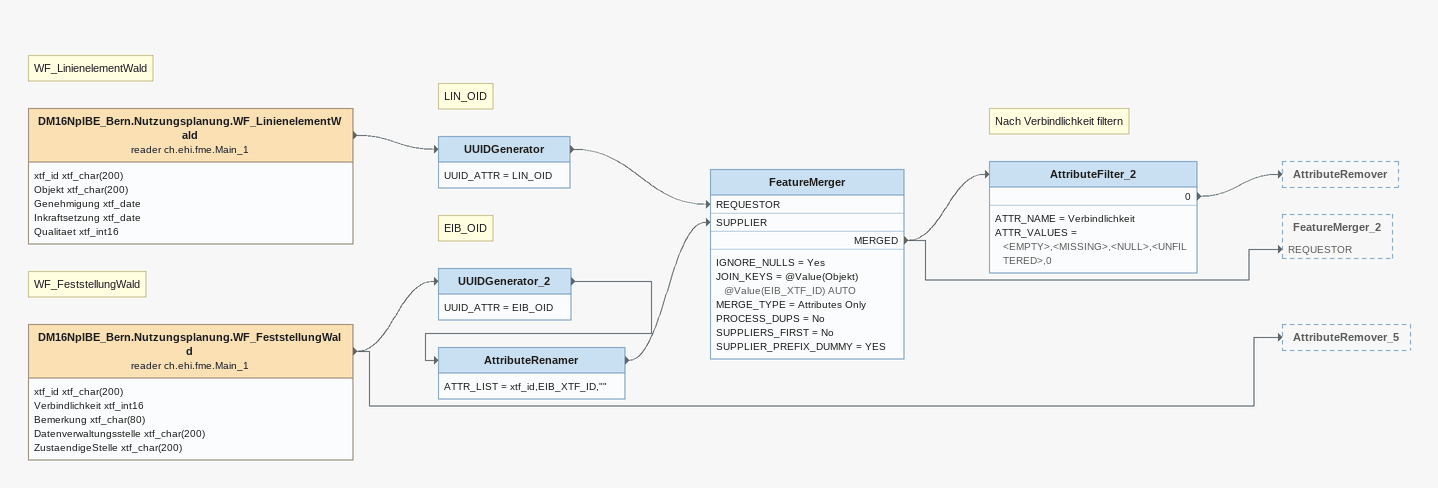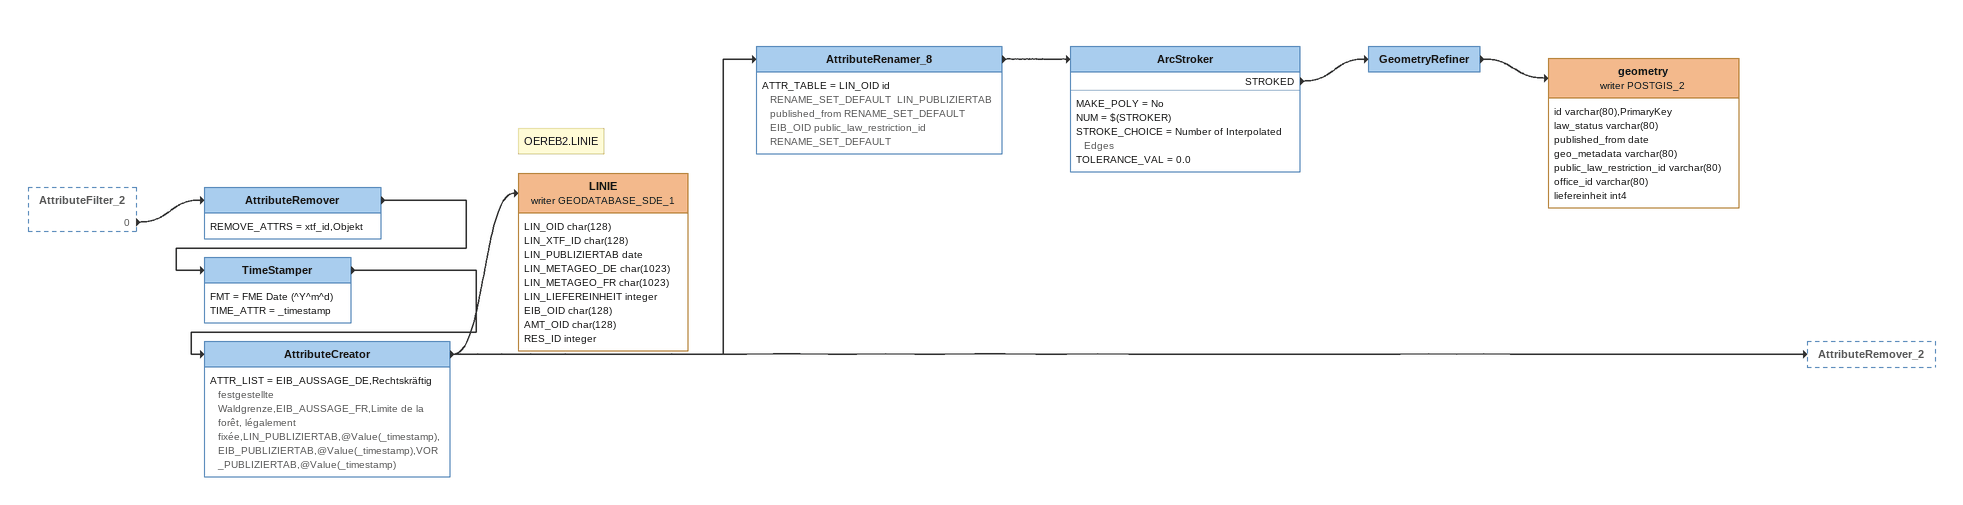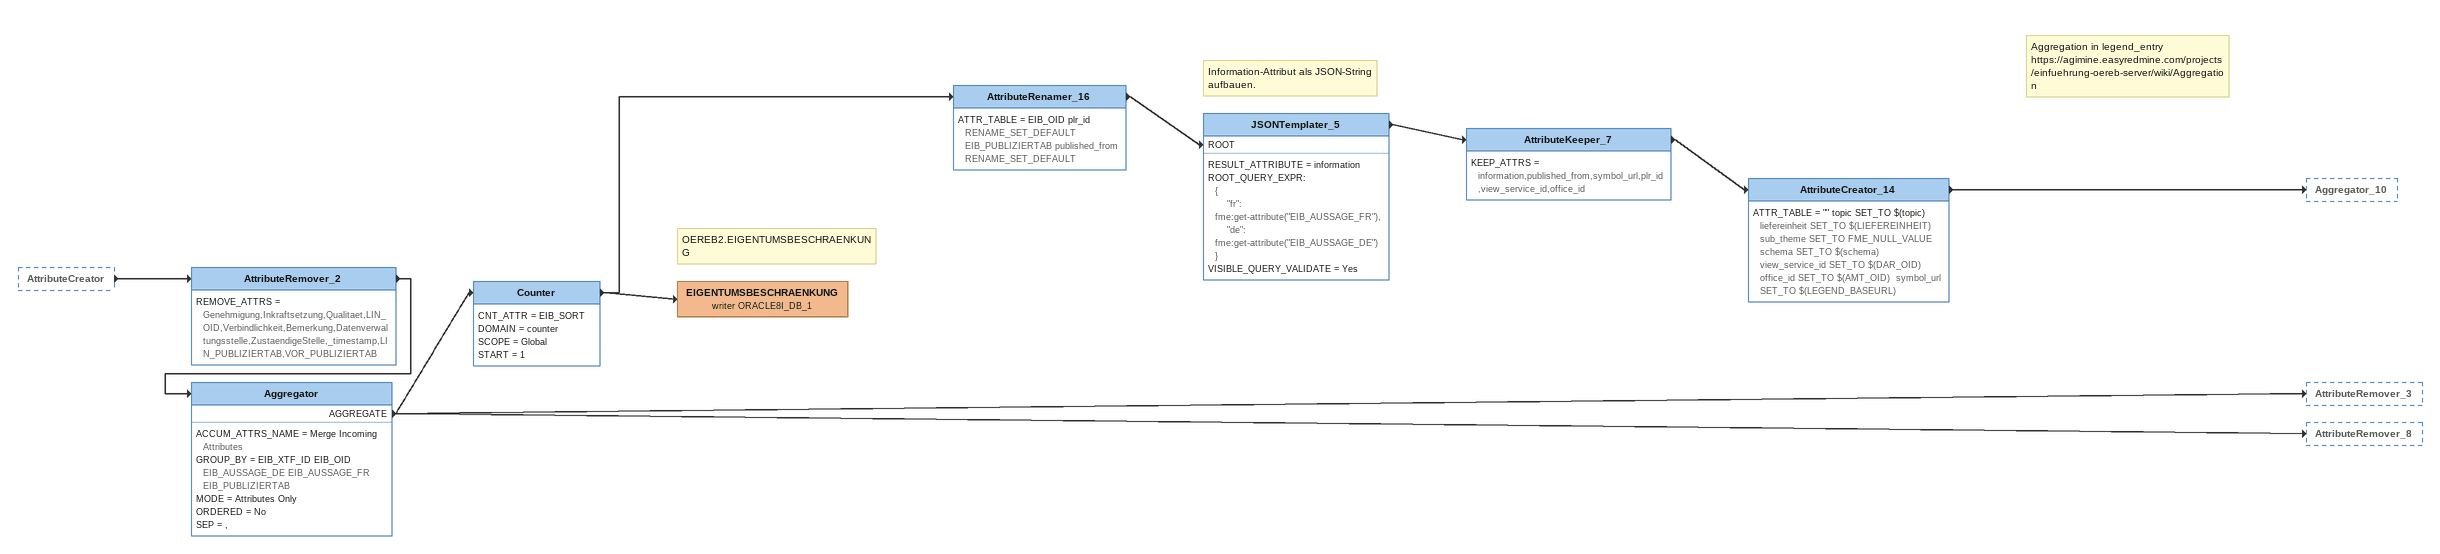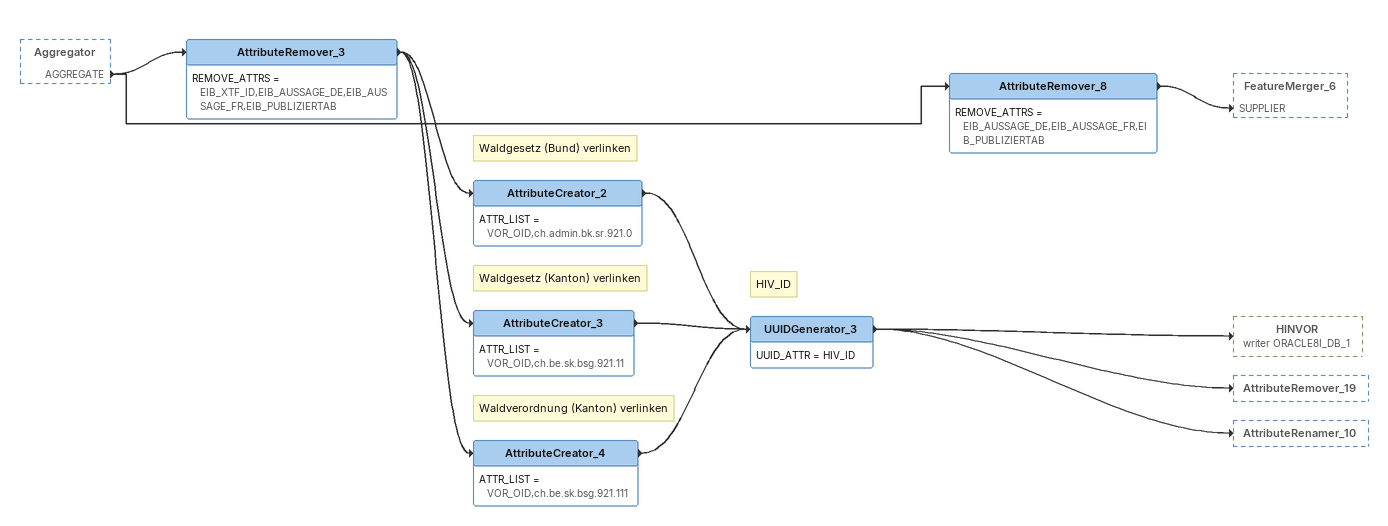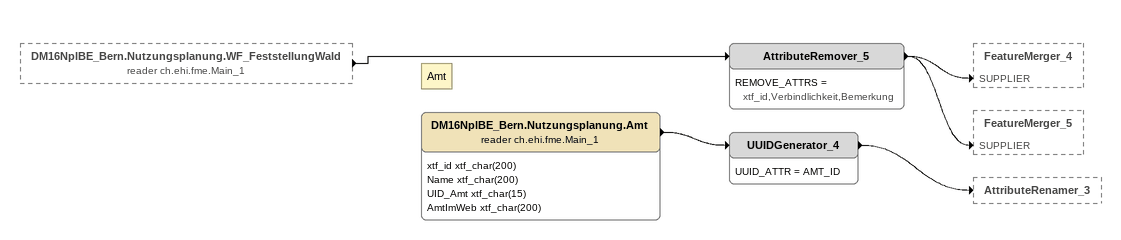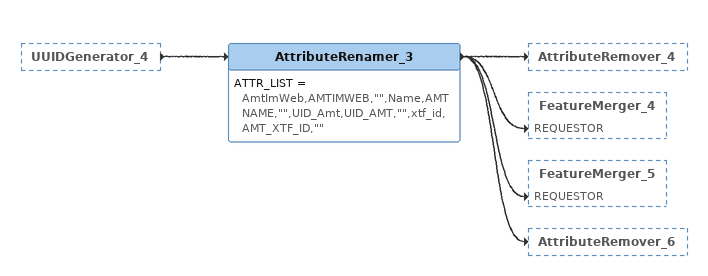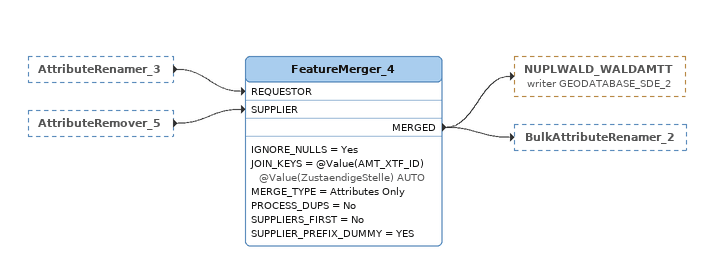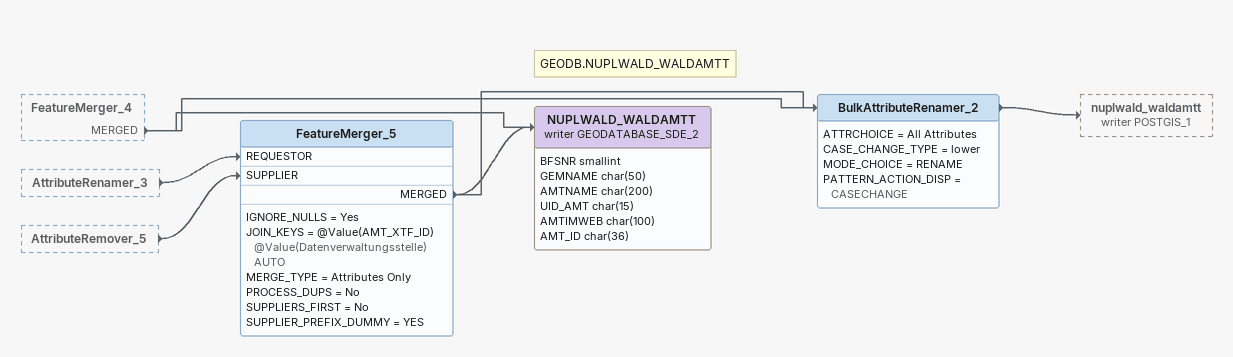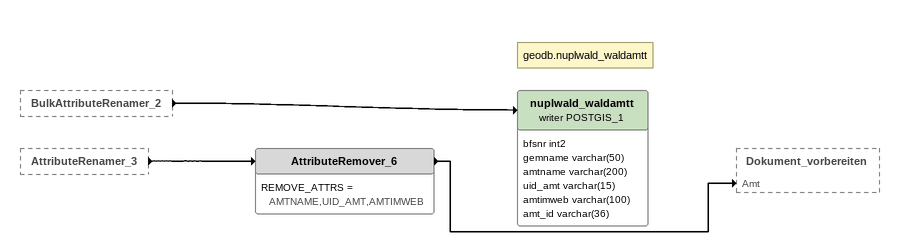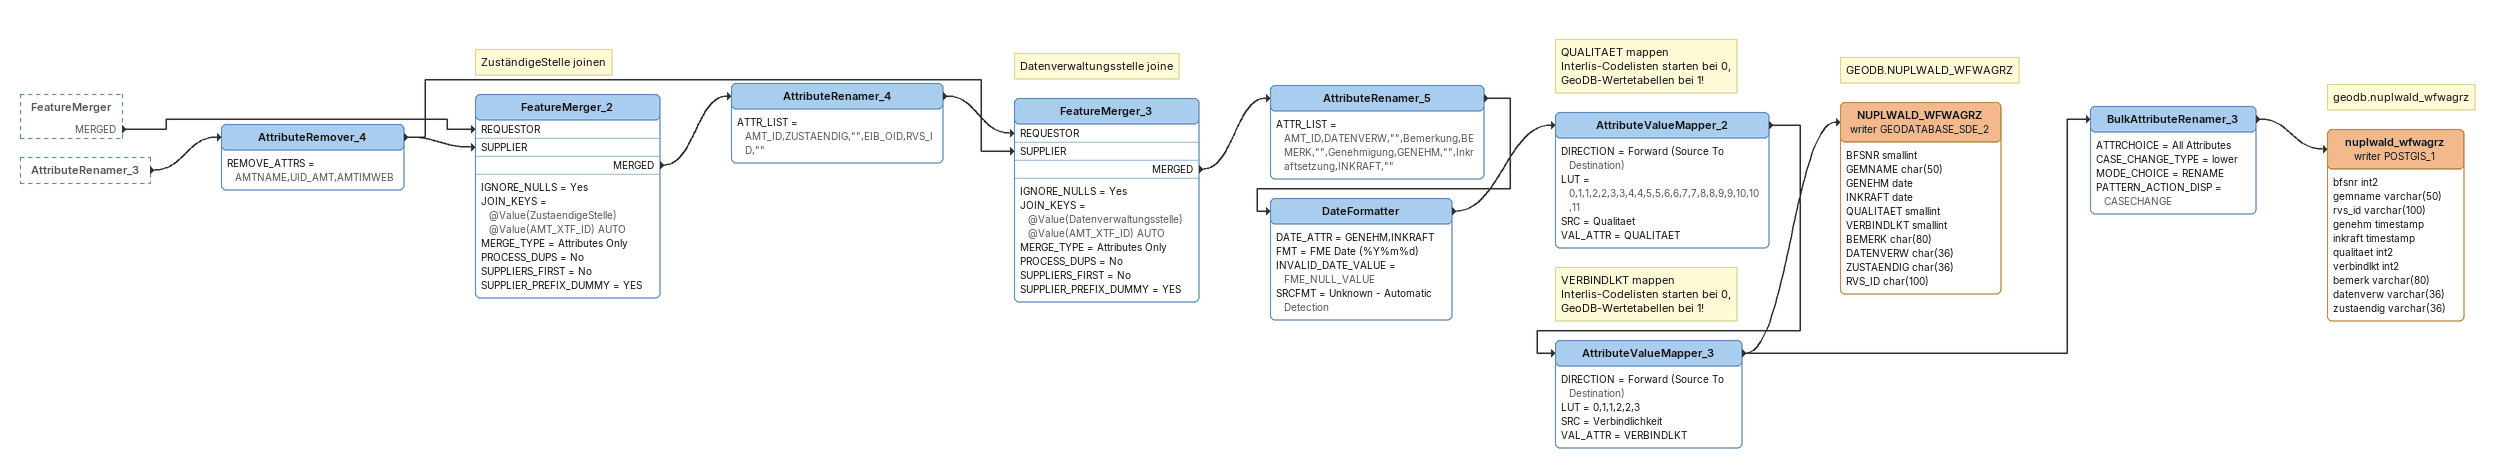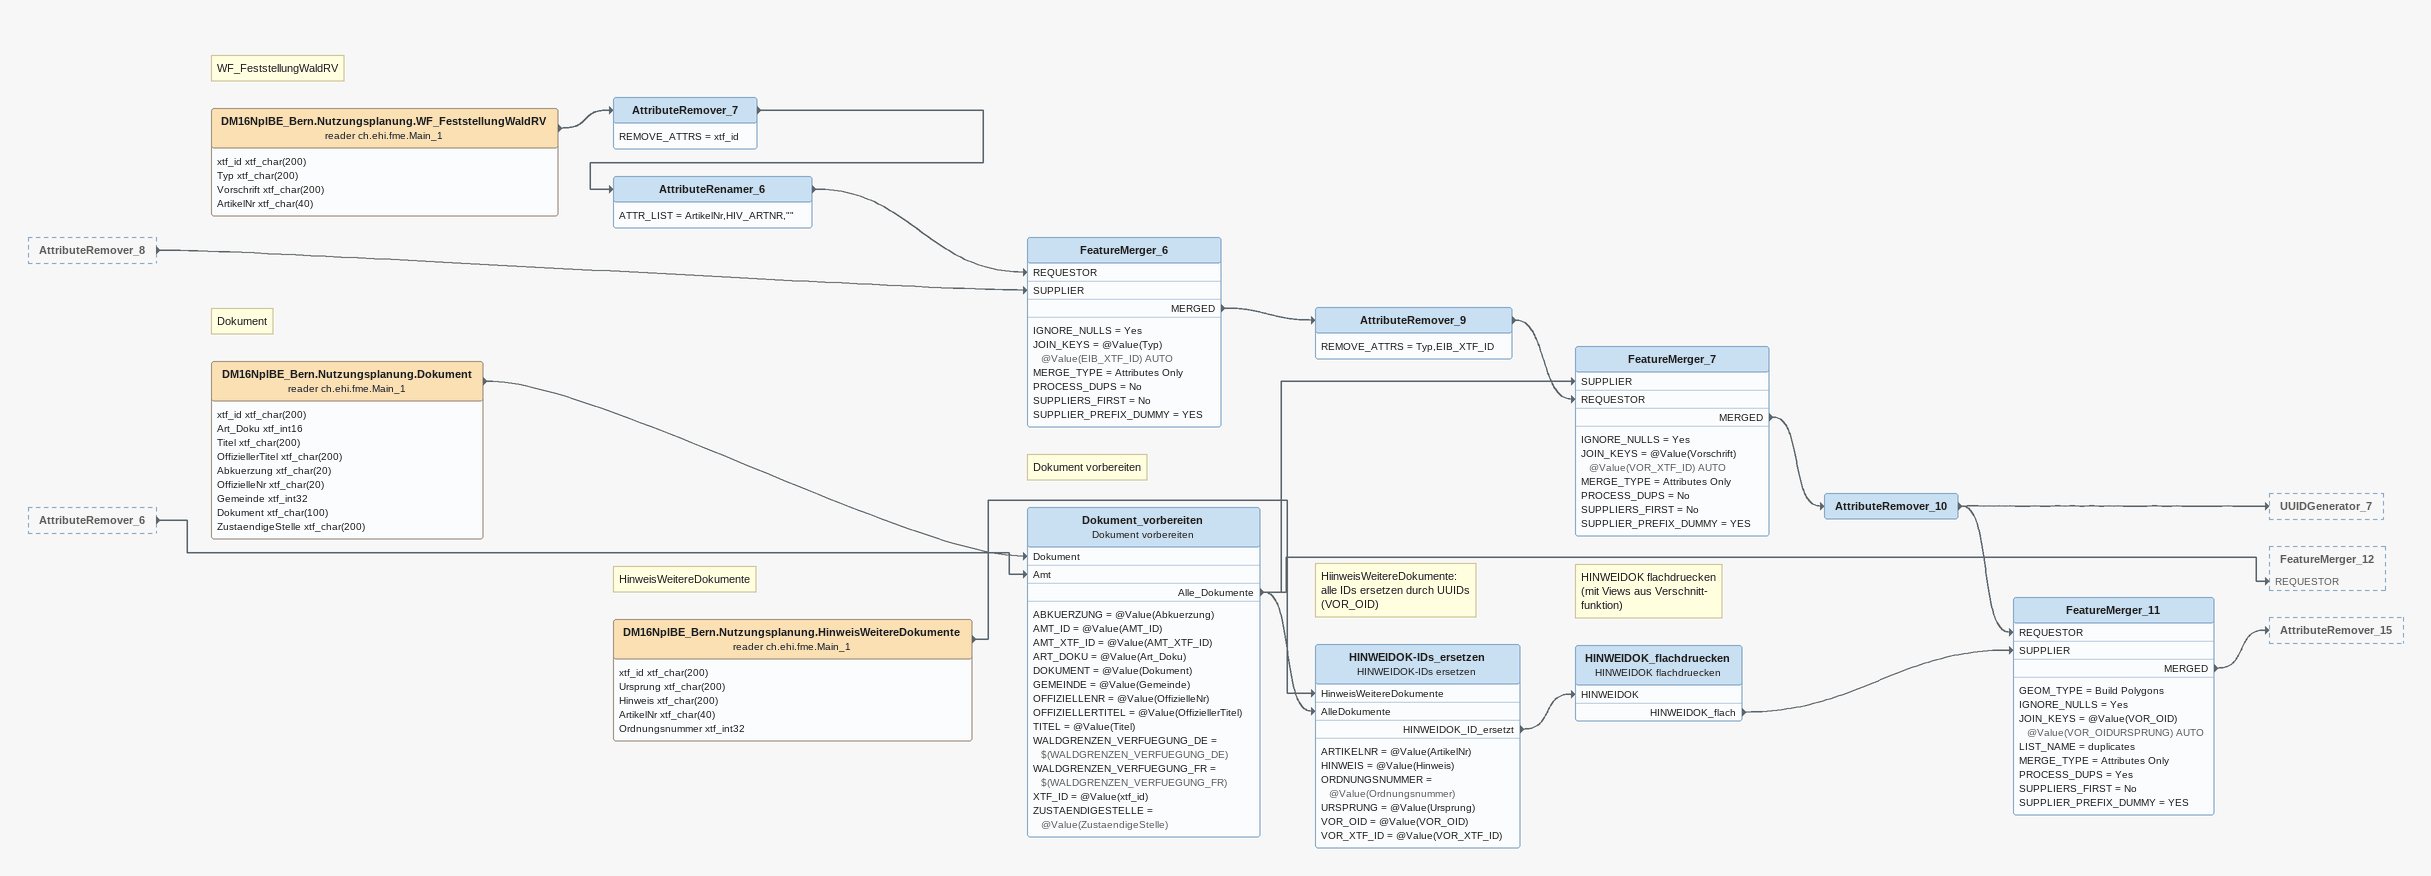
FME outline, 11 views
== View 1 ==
Note: WF_LinienelementWald
DM16NplBE_Bern.Nutzungsplanung.WF_LinienelementWald (reader ch.ehi.fme.Main_1)
    attributes: xtf_id xtf_char(200), Objekt xtf_char(200), Genehmigung xtf_date, Inkraftsetzung xtf_date, Qualitaet xtf_int16
    -> UUIDGenerator
Note: LIN_OID
UUIDGenerator
    UUID_ATTR = LIN_OID
    -> FeatureMerger [REQUESTOR]
Note: WF_FeststellungWald
DM16NplBE_Bern.Nutzungsplanung.WF_FeststellungWald (reader ch.ehi.fme.Main_1)
    attributes: xtf_id xtf_char(200), Verbindlichkeit xtf_int16, Bemerkung xtf_char(80), Datenverwaltungsstelle xtf_char(200), ZustaendigeStelle xtf_char(200)
    -> UUIDGenerator_2
    -> AttributeRemover_5
Note: EIB_OID
UUIDGenerator_2
    UUID_ATTR = EIB_OID
    -> AttributeRenamer
AttributeRenamer
    ATTR_LIST = xtf_id,EIB_XTF_ID,""
    -> FeatureMerger [SUPPLIER]
FeatureMerger
    IGNORE_NULLS = Yes
    JOIN_KEYS = @Value(Objekt) @Value(EIB_XTF_ID) AUTO
    MERGE_TYPE = Attributes Only
    PROCESS_DUPS = No
    SUPPLIERS_FIRST = No
    SUPPLIER_PREFIX_DUMMY = YES
    MERGED -> AttributeFilter_2
    MERGED -> FeatureMerger_2 [REQUESTOR]
Note: Nach Verbindlichkeit filtern
AttributeFilter_2
    ATTR_NAME = Verbindlichkeit
    ATTR_VALUES = <EMPTY>,<MISSING>,<NULL>,<UNFILTERED>,0
    0 -> AttributeRemover

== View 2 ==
AttributeFilter_2 [outside]
    0 -> AttributeRemover
AttributeRemover
    REMOVE_ATTRS = xtf_id,Objekt
    -> TimeStamper
TimeStamper
    FMT = FME Date (^Y^m^d)
    TIME_ATTR = _timestamp
    -> AttributeCreator
AttributeCreator
    ATTR_LIST = EIB_AUSSAGE_DE,Rechtskräftig festgestellte Waldgrenze,EIB_AUSSAGE_FR,Limite de la forêt, légalement fixée,LIN_PUBLIZIERTAB,@Value(_timestamp),EIB_PUBLIZIERTAB,@Value(_timestamp),VOR_PUBLIZIERTAB,@Value(_timestamp)
    -> LINIE (writer GEODATABASE_SDE_1)
    -> AttributeRemover_2
    -> AttributeRenamer_8
AttributeRenamer_8
    ATTR_TABLE = LIN_OID id RENAME_SET_DEFAULT  LIN_PUBLIZIERTAB published_from RENAME_SET_DEFAULT  EIB_OID public_law_restriction_id RENAME_SET_DEFAULT
    -> ArcStroker
ArcStroker
    MAKE_POLY = No
    NUM = $(STROKER)
    STROKE_CHOICE = Number of Interpolated Edges
    TOLERANCE_VAL = 0.0
    STROKED -> GeometryRefiner
GeometryRefiner
    -> geometry (writer POSTGIS_2)
geometry (writer POSTGIS_2)
    attributes: id varchar(80),PrimaryKey, law_status varchar(80), published_from date, geo_metadata varchar(80), public_law_restriction_id varchar(80), office_id varchar(80), liefereinheit int4
Note: OEREB2.LINIE
LINIE (writer GEODATABASE_SDE_1)
    attributes: LIN_OID char(128), LIN_XTF_ID char(128), LIN_PUBLIZIERTAB date, LIN_METAGEO_DE char(1023), LIN_METAGEO_FR char(1023), LIN_LIEFEREINHEIT integer, EIB_OID char(128), AMT_OID char(128), RES_ID integer

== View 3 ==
AttributeCreator [outside]
    -> AttributeRemover_2
AttributeRemover_2
    REMOVE_ATTRS = Genehmigung,Inkraftsetzung,Qualitaet,LIN_OID,Verbindlichkeit,Bemerkung,Datenverwaltungsstelle,ZustaendigeStelle,_timestamp,LIN_PUBLIZIERTAB,VOR_PUBLIZIERTAB
    -> Aggregator
Aggregator
    ACCUM_ATTRS_NAME = Merge Incoming Attributes
    GROUP_BY = EIB_XTF_ID EIB_OID EIB_AUSSAGE_DE EIB_AUSSAGE_FR EIB_PUBLIZIERTAB
    MODE = Attributes Only
    ORDERED = No
    SEP = ,
    AGGREGATE -> AttributeRemover_3
    AGGREGATE -> AttributeRemover_8
    AGGREGATE -> Counter
Counter
    CNT_ATTR = EIB_SORT
    DOMAIN = counter
    SCOPE = Global
    START = 1
    -> EIGENTUMSBESCHRAENKUNG (writer ORACLE8I_DB_1)
    -> AttributeRenamer_16
AttributeRenamer_16
    ATTR_TABLE = EIB_OID plr_id RENAME_SET_DEFAULT  EIB_PUBLIZIERTAB published_from RENAME_SET_DEFAULT
    -> JSONTemplater_5 [ROOT]
Note: Information-Attribut als JSON-String / aufbauen.
JSONTemplater_5
    RESULT_ATTRIBUTE = information
    ROOT_QUERY_EXPR:
      {
          "fr": fme:get-attribute("EIB_AUSSAGE_FR"),
          "de": fme:get-attribute("EIB_AUSSAGE_DE")
      }
    VISIBLE_QUERY_VALIDATE = Yes
    -> AttributeKeeper_7
AttributeKeeper_7
    KEEP_ATTRS = information,published_from,symbol_url,plr_id,view_service_id,office_id
    -> AttributeCreator_14
Note: Aggregation in legend_entry / https://agimine.easyredmine.com/projects/einfuehrung-oereb-server/wiki/Aggregation
AttributeCreator_14
    ATTR_TABLE = "" topic SET_TO $(topic)  liefereinheit SET_TO $(LIEFEREINHEIT)  sub_theme SET_TO FME_NULL_VALUE  schema SET_TO $(schema)  view_service_id SET_TO $(DAR_OID)  office_id SET_TO $(AMT_OID)  symbol_url SET_TO $(LEGEND_BASEURL)
    -> Aggregator_10
Note: OEREB2.EIGENTUMSBESCHRAENKUNG
EIGENTUMSBESCHRAENKUNG (writer ORACLE8I_DB_1)

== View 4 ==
Aggregator [outside]
    AGGREGATE -> AttributeRemover_3
    AGGREGATE -> AttributeRemover_8
AttributeRemover_3
    REMOVE_ATTRS = EIB_XTF_ID,EIB_AUSSAGE_DE,EIB_AUSSAGE_FR,EIB_PUBLIZIERTAB
    -> AttributeCreator_2
    -> AttributeCreator_3
    -> AttributeCreator_4
Note: Waldgesetz (Bund) verlinken
AttributeCreator_2
    ATTR_LIST = VOR_OID,ch.admin.bk.sr.921.0
    -> UUIDGenerator_3
Note: Waldgesetz (Kanton) verlinken
AttributeCreator_3
    ATTR_LIST = VOR_OID,ch.be.sk.bsg.921.11
    -> UUIDGenerator_3
Note: Waldverordnung (Kanton) verlinken
AttributeCreator_4
    ATTR_LIST = VOR_OID,ch.be.sk.bsg.921.111
    -> UUIDGenerator_3
Note: HIV_ID
UUIDGenerator_3
    UUID_ATTR = HIV_ID
    -> HINVOR (writer ORACLE8I_DB_1)
    -> AttributeRemover_19
    -> AttributeRenamer_10
AttributeRemover_8
    REMOVE_ATTRS = EIB_AUSSAGE_DE,EIB_AUSSAGE_FR,EIB_PUBLIZIERTAB
    -> FeatureMerger_6 [SUPPLIER]

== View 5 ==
DM16NplBE_Bern.Nutzungsplanung.WF_FeststellungWald (reader ch.ehi.fme.Main_1) [outside]
    -> AttributeRemover_5
AttributeRemover_5
    REMOVE_ATTRS = xtf_id,Verbindlichkeit,Bemerkung
    -> FeatureMerger_4 [SUPPLIER]
    -> FeatureMerger_5 [SUPPLIER]
Note: Amt
DM16NplBE_Bern.Nutzungsplanung.Amt (reader ch.ehi.fme.Main_1)
    attributes: xtf_id xtf_char(200), Name xtf_char(200), UID_Amt xtf_char(15), AmtImWeb xtf_char(200)
    -> UUIDGenerator_4
UUIDGenerator_4
    UUID_ATTR = AMT_ID
    -> AttributeRenamer_3

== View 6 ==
UUIDGenerator_4 [outside]
    -> AttributeRenamer_3
AttributeRenamer_3
    ATTR_LIST = AmtImWeb,AMTIMWEB,"",Name,AMTNAME,"",UID_Amt,UID_AMT,"",xtf_id,AMT_XTF_ID,""
    -> AttributeRemover_4
    -> FeatureMerger_4 [REQUESTOR]
    -> FeatureMerger_5 [REQUESTOR]
    -> AttributeRemover_6

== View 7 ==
AttributeRenamer_3 [outside]
    -> FeatureMerger_4 [REQUESTOR]
AttributeRemover_5 [outside]
    -> FeatureMerger_4 [SUPPLIER]
FeatureMerger_4
    IGNORE_NULLS = Yes
    JOIN_KEYS = @Value(AMT_XTF_ID) @Value(ZustaendigeStelle) AUTO
    MERGE_TYPE = Attributes Only
    PROCESS_DUPS = No
    SUPPLIERS_FIRST = No
    SUPPLIER_PREFIX_DUMMY = YES
    MERGED -> NUPLWALD_WALDAMTT (writer GEODATABASE_SDE_2)
    MERGED -> BulkAttributeRenamer_2

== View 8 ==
FeatureMerger_4 [outside]
    MERGED -> NUPLWALD_WALDAMTT (writer GEODATABASE_SDE_2)
    MERGED -> BulkAttributeRenamer_2
AttributeRenamer_3 [outside]
    -> FeatureMerger_5 [REQUESTOR]
AttributeRemover_5 [outside]
    -> FeatureMerger_5 [SUPPLIER]
FeatureMerger_5
    IGNORE_NULLS = Yes
    JOIN_KEYS = @Value(AMT_XTF_ID) @Value(Datenverwaltungsstelle) AUTO
    MERGE_TYPE = Attributes Only
    PROCESS_DUPS = No
    SUPPLIERS_FIRST = No
    SUPPLIER_PREFIX_DUMMY = YES
    MERGED -> NUPLWALD_WALDAMTT (writer GEODATABASE_SDE_2)
    MERGED -> BulkAttributeRenamer_2
Note: GEODB.NUPLWALD_WALDAMTT
NUPLWALD_WALDAMTT (writer GEODATABASE_SDE_2)
    attributes: BFSNR smallint, GEMNAME char(50), AMTNAME char(200), UID_AMT char(15), AMTIMWEB char(100), AMT_ID char(36)
BulkAttributeRenamer_2
    ATTRCHOICE = All Attributes
    CASE_CHANGE_TYPE = lower
    MODE_CHOICE = RENAME
    PATTERN_ACTION_DISP = CASECHANGE
    -> nuplwald_waldamtt (writer POSTGIS_1)

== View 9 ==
BulkAttributeRenamer_2 [outside]
    -> nuplwald_waldamtt (writer POSTGIS_1)
AttributeRenamer_3 [outside]
    -> AttributeRemover_6
Note: geodb.nuplwald_waldamtt
nuplwald_waldamtt (writer POSTGIS_1)
    attributes: bfsnr int2, gemname varchar(50), amtname varchar(200), uid_amt varchar(15), amtimweb varchar(100), amt_id varchar(36)
AttributeRemover_6
    REMOVE_ATTRS = AMTNAME,UID_AMT,AMTIMWEB
    -> Dokument_vorbereiten [Amt]

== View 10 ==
FeatureMerger [outside]
    MERGED -> FeatureMerger_2 [REQUESTOR]
AttributeRenamer_3 [outside]
    -> AttributeRemover_4
AttributeRemover_4
    REMOVE_ATTRS = AMTNAME,UID_AMT,AMTIMWEB
    -> FeatureMerger_2 [SUPPLIER]
    -> FeatureMerger_3 [SUPPLIER]
Note: ZuständigeStelle joinen
FeatureMerger_2
    IGNORE_NULLS = Yes
    JOIN_KEYS = @Value(ZustaendigeStelle) @Value(AMT_XTF_ID) AUTO
    MERGE_TYPE = Attributes Only
    PROCESS_DUPS = No
    SUPPLIERS_FIRST = No
    SUPPLIER_PREFIX_DUMMY = YES
    MERGED -> AttributeRenamer_4
AttributeRenamer_4
    ATTR_LIST = AMT_ID,ZUSTAENDIG,"",EIB_OID,RVS_ID,""
    -> FeatureMerger_3 [REQUESTOR]
Note: Datenverwaltungsstelle joine
FeatureMerger_3
    IGNORE_NULLS = Yes
    JOIN_KEYS = @Value(Datenverwaltungsstelle) @Value(AMT_XTF_ID) AUTO
    MERGE_TYPE = Attributes Only
    PROCESS_DUPS = No
    SUPPLIERS_FIRST = No
    SUPPLIER_PREFIX_DUMMY = YES
    MERGED -> AttributeRenamer_5
AttributeRenamer_5
    ATTR_LIST = AMT_ID,DATENVERW,"",Bemerkung,BEMERK,"",Genehmigung,GENEHM,"",Inkraftsetzung,INKRAFT,""
    -> DateFormatter
DateFormatter
    DATE_ATTR = GENEHM,INKRAFT
    FMT = FME Date (%Y%m%d)
    INVALID_DATE_VALUE = FME_NULL_VALUE
    SRCFMT = Unknown - Automatic Detection
    -> AttributeValueMapper_2
Note: QUALITAET mappen / Interlis-Codelisten starten bei 0, / GeoDB-Wertetabellen bei 1!
AttributeValueMapper_2
    DIRECTION = Forward (Source To Destination)
    LUT = 0,1,1,2,2,3,3,4,4,5,5,6,6,7,7,8,8,9,9,10,10,11
    SRC = Qualitaet
    VAL_ATTR = QUALITAET
    -> AttributeValueMapper_3
Note: VERBINDLKT mappen / Interlis-Codelisten starten bei 0, / GeoDB-Wertetabellen bei 1!
AttributeValueMapper_3
    DIRECTION = Forward (Source To Destination)
    LUT = 0,1,1,2,2,3
    SRC = Verbindlichkeit
    VAL_ATTR = VERBINDLKT
    -> NUPLWALD_WFWAGRZ (writer GEODATABASE_SDE_2)
    -> BulkAttributeRenamer_3
Note: GEODB.NUPLWALD_WFWAGRZ
NUPLWALD_WFWAGRZ (writer GEODATABASE_SDE_2)
    attributes: BFSNR smallint, GEMNAME char(50), GENEHM date, INKRAFT date, QUALITAET smallint, VERBINDLKT smallint, BEMERK char(80), DATENVERW char(36), ZUSTAENDIG char(36), RVS_ID char(100)
BulkAttributeRenamer_3
    ATTRCHOICE = All Attributes
    CASE_CHANGE_TYPE = lower
    MODE_CHOICE = RENAME
    PATTERN_ACTION_DISP = CASECHANGE
    -> nuplwald_wfwagrz (writer POSTGIS_1)
Note: geodb.nuplwald_wfwagrz
nuplwald_wfwagrz (writer POSTGIS_1)
    attributes: bfsnr int2, gemname varchar(50), rvs_id varchar(100), genehm timestamp, inkraft timestamp, qualitaet int2, verbindlkt int2, bemerk varchar(80), datenverw varchar(36), zustaendig varchar(36)

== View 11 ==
AttributeRemover_8 [outside]
    -> FeatureMerger_6 [SUPPLIER]
AttributeRemover_6 [outside]
    -> Dokument_vorbereiten [Amt]
Note: WF_FeststellungWaldRV
DM16NplBE_Bern.Nutzungsplanung.WF_FeststellungWaldRV (reader ch.ehi.fme.Main_1)
    attributes: xtf_id xtf_char(200), Typ xtf_char(200), Vorschrift xtf_char(200), ArtikelNr xtf_char(40)
    -> AttributeRemover_7
AttributeRemover_7
    REMOVE_ATTRS = xtf_id
    -> AttributeRenamer_6
AttributeRenamer_6
    ATTR_LIST = ArtikelNr,HIV_ARTNR,""
    -> FeatureMerger_6 [REQUESTOR]
FeatureMerger_6
    IGNORE_NULLS = Yes
    JOIN_KEYS = @Value(Typ) @Value(EIB_XTF_ID) AUTO
    MERGE_TYPE = Attributes Only
    PROCESS_DUPS = No
    SUPPLIERS_FIRST = No
    SUPPLIER_PREFIX_DUMMY = YES
    MERGED -> AttributeRemover_9
AttributeRemover_9
    REMOVE_ATTRS = Typ,EIB_XTF_ID
    -> FeatureMerger_7 [REQUESTOR]
Note: Dokument
DM16NplBE_Bern.Nutzungsplanung.Dokument (reader ch.ehi.fme.Main_1)
    attributes: xtf_id xtf_char(200), Art_Doku xtf_int16, Titel xtf_char(200), OffiziellerTitel xtf_char(200), Abkuerzung xtf_char(20), OffizielleNr xtf_char(20), Gemeinde xtf_int32, Dokument xtf_char(100), ZustaendigeStelle xtf_char(200)
    -> Dokument_vorbereiten [Dokument]
Note: Dokument vorbereiten
Dokument_vorbereiten: Dokument vorbereiten
    ABKUERZUNG = @Value(Abkuerzung)
    AMT_ID = @Value(AMT_ID)
    AMT_XTF_ID = @Value(AMT_XTF_ID)
    ART_DOKU = @Value(Art_Doku)
    DOKUMENT = @Value(Dokument)
    GEMEINDE = @Value(Gemeinde)
    OFFIZIELLENR = @Value(OffizielleNr)
    OFFIZIELLERTITEL = @Value(OffiziellerTitel)
    TITEL = @Value(Titel)
    WALDGRENZEN_VERFUEGUNG_DE = $(WALDGRENZEN_VERFUEGUNG_DE)
    WALDGRENZEN_VERFUEGUNG_FR = $(WALDGRENZEN_VERFUEGUNG_FR)
    XTF_ID = @Value(xtf_id)
    ZUSTAENDIGESTELLE = @Value(ZustaendigeStelle)
    Alle_Dokumente -> FeatureMerger_7 [SUPPLIER]
    Alle_Dokumente -> HINWEIDOK-IDs_ersetzen [AlleDokumente]
    Alle_Dokumente -> FeatureMerger_12 [REQUESTOR]
FeatureMerger_7
    IGNORE_NULLS = Yes
    JOIN_KEYS = @Value(Vorschrift) @Value(VOR_XTF_ID) AUTO
    MERGE_TYPE = Attributes Only
    PROCESS_DUPS = No
    SUPPLIERS_FIRST = No
    SUPPLIER_PREFIX_DUMMY = YES
    MERGED -> AttributeRemover_10
AttributeRemover_10
    -> FeatureMerger_11 [REQUESTOR]
    -> UUIDGenerator_7
Note: HinweisWeitereDokumente
DM16NplBE_Bern.Nutzungsplanung.HinweisWeitereDokumente (reader ch.ehi.fme.Main_1)
    attributes: xtf_id xtf_char(200), Ursprung xtf_char(200), Hinweis xtf_char(200), ArtikelNr xtf_char(40), Ordnungsnummer xtf_int32
    -> HINWEIDOK-IDs_ersetzen [HinweisWeitereDokumente]
Note: HiinweisWeitereDokumente: / alle IDs ersetzen durch UUIDs / (VOR_OID)
HINWEIDOK-IDs_ersetzen: HINWEIDOK-IDs ersetzen
    ARTIKELNR = @Value(ArtikelNr)
    HINWEIS = @Value(Hinweis)
    ORDNUNGSNUMMER = @Value(Ordnungsnummer)
    URSPRUNG = @Value(Ursprung)
    VOR_OID = @Value(VOR_OID)
    VOR_XTF_ID = @Value(VOR_XTF_ID)
    HINWEIDOK_ID_ersetzt -> HINWEIDOK_flachdruecken [HINWEIDOK]
Note: HINWEIDOK flachdruecken / (mit Views aus Verschnitt- / funktion)
HINWEIDOK_flachdruecken: HINWEIDOK flachdruecken
    HINWEIDOK_flach -> FeatureMerger_11 [SUPPLIER]
FeatureMerger_11
    GEOM_TYPE = Build Polygons
    IGNORE_NULLS = Yes
    JOIN_KEYS = @Value(VOR_OID) @Value(VOR_OIDURSPRUNG) AUTO
    LIST_NAME = duplicates
    MERGE_TYPE = Attributes Only
    PROCESS_DUPS = Yes
    SUPPLIERS_FIRST = No
    SUPPLIER_PREFIX_DUMMY = YES
    MERGED -> AttributeRemover_15
